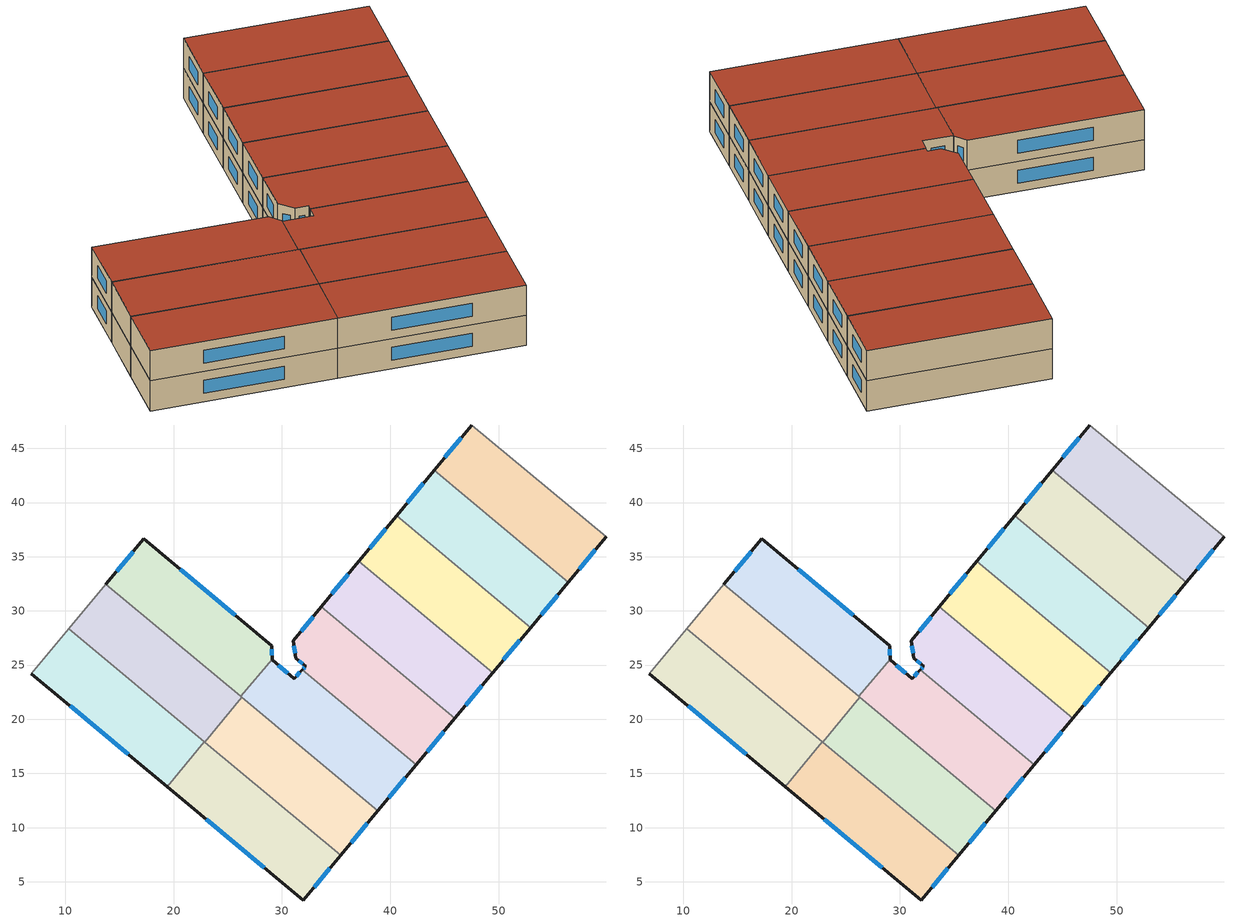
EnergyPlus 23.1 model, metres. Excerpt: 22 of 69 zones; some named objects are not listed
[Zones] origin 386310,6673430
d1ea3e4bb39fceec_F4_dwelling_0
 floor to d1ea3e4bb39fceec_F3_dwelling_0 (EU_floor_Construction): 22.85,17.91 19.41,13.78 6.87,24.21 10.32,28.35 z12
 wall outside (EU_wall_Construction): 6.87,24.21 19.41,13.78 z12:15
 wall to d1ea3e4bb39fceec_F4_dwelling_1 (EU_wall_Construction): 19.41,13.78 22.85,17.91 z12:15
 wall adiabatic (EU_wall_Construction): 10.32,28.35 6.87,24.21 z12:15
 wall to d1ea3e4bb39fceec_F4_dwelling_2 (EU_wall_Construction): 22.85,17.91 10.32,28.35 z12:15
 window (EU_Window_Construction): 10.45,21.23 15.83,16.76 z12.86:14.14
d1ea3e4bb39fceec_F4_dwelling_1
 floor to d1ea3e4bb39fceec_F3_dwelling_1 (EU_floor_Construction): 35.41,7.44 31.97,3.33 19.41,13.78 22.85,17.91 z12
 wall outside (EU_wall_Construction): 19.41,13.78 31.97,3.33 35.41,7.44 z12:15
 wall to d1ea3e4bb39fceec_F4_dwelling_3 (EU_wall_Construction): 35.41,7.44 22.86,17.89 z12:15
 wall to d1ea3e4bb39fceec_F4_dwelling_2 (EU_wall_Construction): 22.86,17.9 22.85,17.91 z12:15
 window (EU_Window_Construction): 23,10.79 28.38,6.31 / 32.95,4.5 34.42,6.27 z12.86:14.14
d1ea3e4bb39fceec_F4_dwelling_10
 floor to d1ea3e4bb39fceec_F3_dwelling_10 (EU_floor_Construction): 59.91,36.84 56.42,32.65 44.05,42.96 47.52,47.15 z12
 wall outside (EU_wall_Construction): 47.52,47.15 44.05,42.96 / 56.42,32.65 59.91,36.84 z12:15
 wall to d1ea3e4bb39fceec_F4_dwelling_9 (EU_wall_Construction): 44.05,42.96 56.42,32.65 z12:15
 wall adiabatic (EU_wall_Construction): 59.91,36.84 47.52,47.15 z12:15
 window (EU_Window_Construction): 46.52,45.95 45.04,44.16 / 57.42,33.85 58.91,35.64 z12.86:14.14
d1ea3e4bb39fceec_F4_dwelling_2
 floor to d1ea3e4bb39fceec_F3_dwelling_2 (EU_floor_Construction): 26.3,22.02 22.86,17.89 10.32,28.35 13.76,32.47 z12
 wall to d1ea3e4bb39fceec_F4_dwelling_3 (EU_wall_Construction): 22.86,17.89 26.3,22.02 z12:15
 wall adiabatic (EU_wall_Construction): 13.76,32.47 10.32,28.35 z12:15
 wall to d1ea3e4bb39fceec_F4_dwelling_4 (EU_wall_Construction): 26.2,22.1 13.76,32.47 z12:15
 wall to d1ea3e4bb39fceec_F4_dwelling_5 (EU_wall_Construction): 26.3,22.02 26.2,22.1 z12:15
d1ea3e4bb39fceec_F4_dwelling_3
 floor to d1ea3e4bb39fceec_F3_dwelling_3 (EU_floor_Construction): 38.84,11.57 35.41,7.44 22.86,17.89 26.3,22.02 z12
 wall outside (EU_wall_Construction): 35.41,7.44 38.84,11.57 z12:15
 wall to d1ea3e4bb39fceec_F4_dwelling_5 (EU_wall_Construction): 38.84,11.57 26.3,22.02 z12:15
 window (EU_Window_Construction): 36.39,8.62 37.86,10.39 z12.86:14.14
d1ea3e4bb39fceec_F4_dwelling_4
 floor to d1ea3e4bb39fceec_F3_dwelling_4 (EU_floor_Construction): 29.03,26.8 29.08,25.55 26.2,22.1 13.76,32.47 17.26,36.67 z12
 wall outside (EU_wall_Construction): 29.08,25.55 29.03,26.8 17.26,36.67 13.76,32.47 z12:15
 wall to d1ea3e4bb39fceec_F4_dwelling_5 (EU_wall_Construction): 26.2,22.1 29.08,25.55 z12:15
 window (EU_Window_Construction): 25.67,29.62 20.62,33.85 / 29.07,25.91 29.05,26.44 / 16.26,35.47 14.76,33.67 z12.86:14.14
d1ea3e4bb39fceec_F4_dwelling_5
 floor to d1ea3e4bb39fceec_F3_dwelling_5 (EU_floor_Construction): 42.37,15.8 38.84,11.57 26.2,22.1 29.08,25.55 29.08,25.49 31.12,23.75 31.87,24.56 z12
 wall outside (EU_wall_Construction): 31.87,24.56 31.12,23.75 29.08,25.49 29.08,25.55 / 38.84,11.57 42.37,15.8 z12:15
 wall to d1ea3e4bb39fceec_F4_dwelling_6 (EU_wall_Construction): 42.37,15.8 31.87,24.56 z12:15
 window (EU_Window_Construction): 31.65,24.33 31.33,23.98 / 39.85,12.78 41.36,14.59 / 30.54,24.24 29.66,24.99 z12.86:14.14
d1ea3e4bb39fceec_F4_dwelling_6
 floor to d1ea3e4bb39fceec_F3_dwelling_6 (EU_floor_Construction): 45.94,20.08 42.37,15.8 31.87,24.56 32.17,24.89 31.27,25.63 31.03,27.24 33.61,30.36 z12
 wall outside (EU_wall_Construction): 33.61,30.36 31.03,27.24 31.27,25.63 32.17,24.89 31.87,24.56 / 42.37,15.8 45.94,20.08 z12:15
 wall to d1ea3e4bb39fceec_F4_dwelling_7 (EU_wall_Construction): 45.94,20.08 33.61,30.36 z12:15
 window (EU_Window_Construction): 32.87,29.47 31.77,28.13 / 43.39,17.02 44.92,18.86 / 32.09,24.8 31.95,24.65 / 31.53,25.42 31.92,25.11 / 31.1,26.78 31.2,26.09 z12.86:14.14
d1ea3e4bb39fceec_F4_dwelling_7
 floor to d1ea3e4bb39fceec_F3_dwelling_7 (EU_floor_Construction): 49.44,24.28 45.94,20.08 33.61,30.36 37.09,34.57 z12
 wall outside (EU_wall_Construction): 37.09,34.57 33.61,30.36 / 45.94,20.08 49.44,24.28 z12:15
 wall to d1ea3e4bb39fceec_F4_dwelling_8 (EU_wall_Construction): 49.44,24.28 37.09,34.57 z12:15
 window (EU_Window_Construction): 36.1,33.36 34.61,31.56 / 46.94,21.28 48.44,23.08 z12.86:14.14
d1ea3e4bb39fceec_F4_dwelling_8
 floor to d1ea3e4bb39fceec_F3_dwelling_8 (EU_floor_Construction): 52.93,28.47 49.44,24.28 37.09,34.57 40.57,38.77 z12
 wall outside (EU_wall_Construction): 40.57,38.77 37.09,34.57 / 49.44,24.28 52.93,28.47 z12:15
 wall to d1ea3e4bb39fceec_F4_dwelling_9 (EU_wall_Construction): 52.93,28.47 40.57,38.77 z12:15
 window (EU_Window_Construction): 39.58,37.57 38.09,35.77 / 50.44,25.47 51.93,27.27 z12.86:14.14
d1ea3e4bb39fceec_F4_dwelling_9
 floor to d1ea3e4bb39fceec_F3_dwelling_9 (EU_floor_Construction): 56.42,32.65 52.93,28.47 40.57,38.77 44.05,42.96 z12
 wall outside (EU_wall_Construction): 44.05,42.96 40.57,38.77 / 52.93,28.47 56.42,32.65 z12:15
 window (EU_Window_Construction): 43.06,41.76 41.57,39.97 / 53.93,29.66 55.42,31.46 z12.86:14.14
d1ea3e4bb39fceec_F5_dwelling_0
 floor to d1ea3e4bb39fceec_F4_dwelling_0 (EU_floor_Construction): 22.85,17.91 19.41,13.78 6.87,24.21 10.32,28.35 z15
 wall outside (EU_wall_Construction): 6.87,24.21 19.41,13.78 z15:18
 wall to d1ea3e4bb39fceec_F5_dwelling_1 (EU_wall_Construction): 19.41,13.78 22.85,17.91 z15:18
 wall adiabatic (EU_wall_Construction): 10.32,28.35 6.87,24.21 z15:18
 wall to d1ea3e4bb39fceec_F5_dwelling_2 (EU_wall_Construction): 22.85,17.91 10.32,28.35 z15:18
 window (EU_Window_Construction): 10.45,21.23 15.83,16.76 z15.86:17.14
 roof outside (EU_roof_Construction): 19.41,13.78 22.85,17.91 10.32,28.35 6.87,24.21 z18
d1ea3e4bb39fceec_F5_dwelling_1
 floor to d1ea3e4bb39fceec_F4_dwelling_1 (EU_floor_Construction): 35.41,7.44 31.97,3.33 19.41,13.78 22.85,17.91 z15
 wall outside (EU_wall_Construction): 19.41,13.78 31.97,3.33 35.41,7.44 z15:18
 wall to d1ea3e4bb39fceec_F5_dwelling_3 (EU_wall_Construction): 35.41,7.44 22.86,17.89 z15:18
 wall to d1ea3e4bb39fceec_F5_dwelling_2 (EU_wall_Construction): 22.86,17.9 22.85,17.91 z15:18
 window (EU_Window_Construction): 23,10.79 28.38,6.31 / 32.95,4.5 34.42,6.27 z15.86:17.14
 roof outside (EU_roof_Construction): 31.97,3.33 35.41,7.44 22.85,17.91 19.41,13.78 z18
d1ea3e4bb39fceec_F5_dwelling_10
 floor to d1ea3e4bb39fceec_F4_dwelling_10 (EU_floor_Construction): 59.91,36.84 56.42,32.65 44.05,42.96 47.52,47.15 z15
 wall outside (EU_wall_Construction): 47.52,47.15 44.05,42.96 / 56.42,32.65 59.91,36.84 z15:18
 wall to d1ea3e4bb39fceec_F5_dwelling_9 (EU_wall_Construction): 44.05,42.96 56.42,32.65 z15:18
 wall adiabatic (EU_wall_Construction): 59.91,36.84 47.52,47.15 z15:18
 window (EU_Window_Construction): 46.52,45.95 45.04,44.16 / 57.42,33.85 58.91,35.64 z15.86:17.14
 roof outside (EU_roof_Construction): 56.42,32.65 59.91,36.84 47.52,47.15 44.05,42.96 z18
d1ea3e4bb39fceec_F5_dwelling_2
 floor to d1ea3e4bb39fceec_F4_dwelling_2 (EU_floor_Construction): 26.3,22.02 22.86,17.89 10.32,28.35 13.76,32.47 z15
 wall to d1ea3e4bb39fceec_F5_dwelling_3 (EU_wall_Construction): 22.86,17.89 26.3,22.02 z15:18
 wall adiabatic (EU_wall_Construction): 13.76,32.47 10.32,28.35 z15:18
 wall to d1ea3e4bb39fceec_F5_dwelling_4 (EU_wall_Construction): 26.2,22.1 13.76,32.47 z15:18
 wall to d1ea3e4bb39fceec_F5_dwelling_5 (EU_wall_Construction): 26.3,22.02 26.2,22.1 z15:18
 roof outside (EU_roof_Construction): 22.86,17.89 26.3,22.02 13.76,32.47 10.32,28.35 z18
d1ea3e4bb39fceec_F5_dwelling_3
 floor to d1ea3e4bb39fceec_F4_dwelling_3 (EU_floor_Construction): 38.84,11.57 35.41,7.44 22.86,17.89 26.3,22.02 z15
 wall outside (EU_wall_Construction): 35.41,7.44 38.84,11.57 z15:18
 wall to d1ea3e4bb39fceec_F5_dwelling_5 (EU_wall_Construction): 38.84,11.57 26.3,22.02 z15:18
 window (EU_Window_Construction): 36.39,8.62 37.86,10.39 z15.86:17.14
 roof outside (EU_roof_Construction): 35.41,7.44 38.84,11.57 26.3,22.02 22.86,17.89 z18
d1ea3e4bb39fceec_F5_dwelling_4
 floor to d1ea3e4bb39fceec_F4_dwelling_4 (EU_floor_Construction): 29.03,26.8 29.08,25.55 26.2,22.1 13.76,32.47 17.26,36.67 z15
 wall outside (EU_wall_Construction): 29.08,25.55 29.03,26.8 17.26,36.67 13.76,32.47 z15:18
 wall to d1ea3e4bb39fceec_F5_dwelling_5 (EU_wall_Construction): 26.2,22.1 29.08,25.55 z15:18
 window (EU_Window_Construction): 25.67,29.62 20.62,33.85 / 29.07,25.91 29.05,26.44 / 16.26,35.47 14.76,33.67 z15.86:17.14
 roof outside (EU_roof_Construction): 26.2,22.1 29.08,25.55 29.03,26.8 17.26,36.67 13.76,32.47 z18
d1ea3e4bb39fceec_F5_dwelling_5
 floor to d1ea3e4bb39fceec_F4_dwelling_5 (EU_floor_Construction): 42.37,15.8 38.84,11.57 26.2,22.1 29.08,25.55 29.08,25.49 31.12,23.75 31.87,24.56 z15
 wall outside (EU_wall_Construction): 31.87,24.56 31.12,23.75 29.08,25.49 29.08,25.55 / 38.84,11.57 42.37,15.8 z15:18
 wall to d1ea3e4bb39fceec_F5_dwelling_6 (EU_wall_Construction): 42.37,15.8 31.87,24.56 z15:18
 window (EU_Window_Construction): 31.65,24.33 31.33,23.98 / 39.85,12.78 41.36,14.59 / 30.54,24.24 29.66,24.99 z15.86:17.14
 roof outside (EU_roof_Construction): 38.84,11.57 42.37,15.8 31.87,24.56 31.12,23.75 29.08,25.49 29.08,25.55 26.2,22.1 z18
d1ea3e4bb39fceec_F5_dwelling_6
 floor to d1ea3e4bb39fceec_F4_dwelling_6 (EU_floor_Construction): 45.94,20.08 42.37,15.8 31.87,24.56 32.17,24.89 31.27,25.63 31.03,27.24 33.61,30.36 z15
 wall outside (EU_wall_Construction): 33.61,30.36 31.03,27.24 31.27,25.63 32.17,24.89 31.87,24.56 / 42.37,15.8 45.94,20.08 z15:18
 wall to d1ea3e4bb39fceec_F5_dwelling_7 (EU_wall_Construction): 45.94,20.08 33.61,30.36 z15:18
 window (EU_Window_Construction): 32.87,29.47 31.77,28.13 / 43.39,17.02 44.92,18.86 / 32.09,24.8 31.95,24.65 / 31.53,25.42 31.92,25.11 / 31.1,26.78 31.2,26.09 z15.86:17.14
 roof outside (EU_roof_Construction): 42.37,15.8 45.94,20.08 33.61,30.36 31.03,27.24 31.27,25.63 32.17,24.89 31.87,24.56 z18
d1ea3e4bb39fceec_F5_dwelling_7
 floor to d1ea3e4bb39fceec_F4_dwelling_7 (EU_floor_Construction): 49.44,24.28 45.94,20.08 33.61,30.36 37.09,34.57 z15
 wall outside (EU_wall_Construction): 37.09,34.57 33.61,30.36 / 45.94,20.08 49.44,24.28 z15:18
 wall to d1ea3e4bb39fceec_F5_dwelling_8 (EU_wall_Construction): 49.44,24.28 37.09,34.57 z15:18
 window (EU_Window_Construction): 36.1,33.36 34.61,31.56 / 46.94,21.28 48.44,23.08 z15.86:17.14
 roof outside (EU_roof_Construction): 45.94,20.08 49.44,24.28 37.09,34.57 33.61,30.36 z18
d1ea3e4bb39fceec_F5_dwelling_8
 floor to d1ea3e4bb39fceec_F4_dwelling_8 (EU_floor_Construction): 52.93,28.47 49.44,24.28 37.09,34.57 40.57,38.77 z15
 wall outside (EU_wall_Construction): 40.57,38.77 37.09,34.57 / 49.44,24.28 52.93,28.47 z15:18
 wall to d1ea3e4bb39fceec_F5_dwelling_9 (EU_wall_Construction): 52.93,28.47 40.57,38.77 z15:18
 window (EU_Window_Construction): 39.58,37.57 38.09,35.77 / 50.44,25.47 51.93,27.27 z15.86:17.14
 roof outside (EU_roof_Construction): 49.44,24.28 52.93,28.47 40.57,38.77 37.09,34.57 z18
d1ea3e4bb39fceec_F5_dwelling_9
 floor to d1ea3e4bb39fceec_F4_dwelling_9 (EU_floor_Construction): 56.42,32.65 52.93,28.47 40.57,38.77 44.05,42.96 z15
 wall outside (EU_wall_Construction): 44.05,42.96 40.57,38.77 / 52.93,28.47 56.42,32.65 z15:18
 window (EU_Window_Construction): 43.06,41.76 41.57,39.97 / 53.93,29.66 55.42,31.46 z15.86:17.14
 roof outside (EU_roof_Construction): 52.93,28.47 56.42,32.65 44.05,42.96 40.57,38.77 z18
[Building]
EU S2 Campaign: North Axis=0; Terrain=City; Solar Distribution=FullExterior
[Site:Location]
Helsinki-Vantaa.AP: Latitude=60.317; Longitude=24.963; Time Zone=2; Elevation=54.6
[SizingPeriod:WeatherFileDays]
AnnualSizingPeriod: Begin Month=1; Begin Day of Month=1; End Month=12; End Day of Month=31; Day of Week for Start Day=Monday; Use Weather File Daylight Saving Period=No; Use Weather File Rain and Snow Indicators=No
[MATERIAL]
EU_InternalMass_Material: Roughness=MediumRough; Thickness=0.1; Conductivity=1; Density=1800; Specific Heat=900; Thermal Absorptance=0.9; Solar Absorptance=0.7; Visible Absorptance=0.7
[MATERIAL:NOMASS] Roughness=MediumRough; Thermal Absorptance=0.9; Solar Absorptance=0.7; Visible Absorptance=0.7
Name | Thermal Resistance
EU_wall_NoMass | 1.10183
EU_roof_NoMass; EU_floor_NoMass | 1.70606
[WINDOWMATERIAL:SIMPLEGLAZINGSYSTEM]
EU_Window_SimpleGlazing: UFactor=3.11035; Solar Heat Gain Coefficient=0.8; Visible Transmittance=0.8
[CONSTRUCTION]
EU_wall_Construction: EU_wall_NoMass
EU_roof_Construction: EU_roof_NoMass
EU_floor_Construction: EU_floor_NoMass
EU_Window_Construction: EU_Window_SimpleGlazing
EU_InternalMass_Construction: EU_InternalMass_Material
[ZONE] Type=1; Multiplier=1; Ceiling Height=autocalculate; Floor Area=autocalculate; Part of Total Floor Area=Yes
Name | Volume
d1ea3e4bb39fceec_F4_dwelling_0; d1ea3e4bb39fceec_F5_dwelling_0 | 263.113
d1ea3e4bb39fceec_F4_dwelling_1; d1ea3e4bb39fceec_F5_dwelling_1 | 263.151
d1ea3e4bb39fceec_F4_dwelling_10; d1ea3e4bb39fceec_F5_dwelling_10 | 263.103
d1ea3e4bb39fceec_F4_dwelling_2; d1ea3e4bb39fceec_F5_dwelling_2; d1ea3e4bb39fceec_F4_dwelling_9; d1ea3e4bb39fceec_F5_dwelling_9 | 263.123
d1ea3e4bb39fceec_F4_dwelling_3; d1ea3e4bb39fceec_F5_dwelling_3 | 263.076
d1ea3e4bb39fceec_F4_dwelling_4; d1ea3e4bb39fceec_F5_dwelling_4 | 263.07
d1ea3e4bb39fceec_F4_dwelling_5; d1ea3e4bb39fceec_F5_dwelling_5 | 263.084
d1ea3e4bb39fceec_F4_dwelling_6; d1ea3e4bb39fceec_F5_dwelling_6 | 263.124
d1ea3e4bb39fceec_F4_dwelling_7; d1ea3e4bb39fceec_F5_dwelling_7 | 263.122
d1ea3e4bb39fceec_F4_dwelling_8; d1ea3e4bb39fceec_F5_dwelling_8 | 263.071
[INTERNALMASS] Construction=EU_InternalMass_Construction
Name | Zone or ZoneList | Surface Area
d1ea3e4bb39fceec_F4_dwelling_0_EU_InternalMass | d1ea3e4bb39fceec_F4_dwelling_0 | 87.7037
d1ea3e4bb39fceec_F4_dwelling_1_EU_InternalMass | d1ea3e4bb39fceec_F4_dwelling_1 | 87.7161
d1ea3e4bb39fceec_F4_dwelling_2_EU_InternalMass | d1ea3e4bb39fceec_F4_dwelling_2 | 87.7082
d1ea3e4bb39fceec_F4_dwelling_3_EU_InternalMass | d1ea3e4bb39fceec_F4_dwelling_3 | 87.691
d1ea3e4bb39fceec_F4_dwelling_4_EU_InternalMass | d1ea3e4bb39fceec_F4_dwelling_4 | 87.6905
d1ea3e4bb39fceec_F4_dwelling_5_EU_InternalMass | d1ea3e4bb39fceec_F4_dwelling_5 | 87.6924
d1ea3e4bb39fceec_F4_dwelling_6_EU_InternalMass | d1ea3e4bb39fceec_F4_dwelling_6 | 87.7076
d1ea3e4bb39fceec_F4_dwelling_7_EU_InternalMass | d1ea3e4bb39fceec_F4_dwelling_7 | 87.7075
d1ea3e4bb39fceec_F4_dwelling_8_EU_InternalMass | d1ea3e4bb39fceec_F4_dwelling_8 | 87.6901
d1ea3e4bb39fceec_F4_dwelling_9_EU_InternalMass | d1ea3e4bb39fceec_F4_dwelling_9 | 87.7075
d1ea3e4bb39fceec_F4_dwelling_10_EU_InternalMass | d1ea3e4bb39fceec_F4_dwelling_10 | 87.7006
d1ea3e4bb39fceec_F5_dwelling_0_EU_InternalMass | d1ea3e4bb39fceec_F5_dwelling_0 | 87.7037
d1ea3e4bb39fceec_F5_dwelling_1_EU_InternalMass | d1ea3e4bb39fceec_F5_dwelling_1 | 87.7161
d1ea3e4bb39fceec_F5_dwelling_2_EU_InternalMass | d1ea3e4bb39fceec_F5_dwelling_2 | 87.7082
d1ea3e4bb39fceec_F5_dwelling_3_EU_InternalMass | d1ea3e4bb39fceec_F5_dwelling_3 | 87.691
d1ea3e4bb39fceec_F5_dwelling_4_EU_InternalMass | d1ea3e4bb39fceec_F5_dwelling_4 | 87.6905
d1ea3e4bb39fceec_F5_dwelling_5_EU_InternalMass | d1ea3e4bb39fceec_F5_dwelling_5 | 87.6924
d1ea3e4bb39fceec_F5_dwelling_6_EU_InternalMass | d1ea3e4bb39fceec_F5_dwelling_6 | 87.7076
d1ea3e4bb39fceec_F5_dwelling_7_EU_InternalMass | d1ea3e4bb39fceec_F5_dwelling_7 | 87.7075
d1ea3e4bb39fceec_F5_dwelling_8_EU_InternalMass | d1ea3e4bb39fceec_F5_dwelling_8 | 87.6901
d1ea3e4bb39fceec_F5_dwelling_9_EU_InternalMass | d1ea3e4bb39fceec_F5_dwelling_9 | 87.7075
d1ea3e4bb39fceec_F5_dwelling_10_EU_InternalMass | d1ea3e4bb39fceec_F5_dwelling_10 | 87.7006
[OTHEREQUIPMENT] Fuel Type=Electricity; Design Level Calculation Method=Watts/Area; Power per Zone Floor Area=1; Fraction Latent=0; Fraction Radiant=0; Fraction Lost=0; Carbon Dioxide Generation Rate=0; EndUse Subcategory=EU_Step8_InternalGains
Name | Zone or ZoneList or Space or SpaceList | Schedule
EU_Step8_InternalGain_d1ea3e4bb39fceec_F4_dwelling_0_f000 | d1ea3e4bb39fceec_F4_dwelling_0 | EU_Step8_GainSchedule_d1ea3e4bb39fceec_F4_dwelling_0_f000
EU_Step8_InternalGain_d1ea3e4bb39fceec_F4_dwelling_1_f000 | d1ea3e4bb39fceec_F4_dwelling_1 | EU_Step8_GainSchedule_d1ea3e4bb39fceec_F4_dwelling_1_f000
EU_Step8_InternalGain_d1ea3e4bb39fceec_F4_dwelling_2_f000 | d1ea3e4bb39fceec_F4_dwelling_2 | EU_Step8_GainSchedule_d1ea3e4bb39fceec_F4_dwelling_2_f000
EU_Step8_InternalGain_d1ea3e4bb39fceec_F4_dwelling_3_f000 | d1ea3e4bb39fceec_F4_dwelling_3 | EU_Step8_GainSchedule_d1ea3e4bb39fceec_F4_dwelling_3_f000
EU_Step8_InternalGain_d1ea3e4bb39fceec_F4_dwelling_4_f000 | d1ea3e4bb39fceec_F4_dwelling_4 | EU_Step8_GainSchedule_d1ea3e4bb39fceec_F4_dwelling_4_f000
EU_Step8_InternalGain_d1ea3e4bb39fceec_F4_dwelling_5_f000 | d1ea3e4bb39fceec_F4_dwelling_5 | EU_Step8_GainSchedule_d1ea3e4bb39fceec_F4_dwelling_5_f000
EU_Step8_InternalGain_d1ea3e4bb39fceec_F4_dwelling_6_f000 | d1ea3e4bb39fceec_F4_dwelling_6 | EU_Step8_GainSchedule_d1ea3e4bb39fceec_F4_dwelling_6_f000
EU_Step8_InternalGain_d1ea3e4bb39fceec_F4_dwelling_7_f000 | d1ea3e4bb39fceec_F4_dwelling_7 | EU_Step8_GainSchedule_d1ea3e4bb39fceec_F4_dwelling_7_f000
EU_Step8_InternalGain_d1ea3e4bb39fceec_F4_dwelling_8_f000 | d1ea3e4bb39fceec_F4_dwelling_8 | EU_Step8_GainSchedule_d1ea3e4bb39fceec_F4_dwelling_8_f000
EU_Step8_InternalGain_d1ea3e4bb39fceec_F4_dwelling_9_f000 | d1ea3e4bb39fceec_F4_dwelling_9 | EU_Step8_GainSchedule_d1ea3e4bb39fceec_F4_dwelling_9_f000
EU_Step8_InternalGain_d1ea3e4bb39fceec_F4_dwelling_10_f000 | d1ea3e4bb39fceec_F4_dwelling_10 | EU_Step8_GainSchedule_d1ea3e4bb39fceec_F4_dwelling_10_f000
EU_Step8_InternalGain_d1ea3e4bb39fceec_F5_dwelling_0_f000 | d1ea3e4bb39fceec_F5_dwelling_0 | EU_Step8_GainSchedule_d1ea3e4bb39fceec_F5_dwelling_0_f000
EU_Step8_InternalGain_d1ea3e4bb39fceec_F5_dwelling_1_f000 | d1ea3e4bb39fceec_F5_dwelling_1 | EU_Step8_GainSchedule_d1ea3e4bb39fceec_F5_dwelling_1_f000
EU_Step8_InternalGain_d1ea3e4bb39fceec_F5_dwelling_2_f000 | d1ea3e4bb39fceec_F5_dwelling_2 | EU_Step8_GainSchedule_d1ea3e4bb39fceec_F5_dwelling_2_f000
EU_Step8_InternalGain_d1ea3e4bb39fceec_F5_dwelling_3_f000 | d1ea3e4bb39fceec_F5_dwelling_3 | EU_Step8_GainSchedule_d1ea3e4bb39fceec_F5_dwelling_3_f000
EU_Step8_InternalGain_d1ea3e4bb39fceec_F5_dwelling_4_f000 | d1ea3e4bb39fceec_F5_dwelling_4 | EU_Step8_GainSchedule_d1ea3e4bb39fceec_F5_dwelling_4_f000
EU_Step8_InternalGain_d1ea3e4bb39fceec_F5_dwelling_5_f000 | d1ea3e4bb39fceec_F5_dwelling_5 | EU_Step8_GainSchedule_d1ea3e4bb39fceec_F5_dwelling_5_f000
EU_Step8_InternalGain_d1ea3e4bb39fceec_F5_dwelling_6_f000 | d1ea3e4bb39fceec_F5_dwelling_6 | EU_Step8_GainSchedule_d1ea3e4bb39fceec_F5_dwelling_6_f000
EU_Step8_InternalGain_d1ea3e4bb39fceec_F5_dwelling_7_f000 | d1ea3e4bb39fceec_F5_dwelling_7 | EU_Step8_GainSchedule_d1ea3e4bb39fceec_F5_dwelling_7_f000
EU_Step8_InternalGain_d1ea3e4bb39fceec_F5_dwelling_8_f000 | d1ea3e4bb39fceec_F5_dwelling_8 | EU_Step8_GainSchedule_d1ea3e4bb39fceec_F5_dwelling_8_f000
EU_Step8_InternalGain_d1ea3e4bb39fceec_F5_dwelling_9_f000 | d1ea3e4bb39fceec_F5_dwelling_9 | EU_Step8_GainSchedule_d1ea3e4bb39fceec_F5_dwelling_9_f000
EU_Step8_InternalGain_d1ea3e4bb39fceec_F5_dwelling_10_f000 | d1ea3e4bb39fceec_F5_dwelling_10 | EU_Step8_GainSchedule_d1ea3e4bb39fceec_F5_dwelling_10_f000
[ZONEVENTILATION:DESIGNFLOWRATE] Schedule=EU_AlwaysOn; Design Flow Rate Calculation Method=AirChanges/Hour; Air Changes per Hour=0.756316; Ventilation Type=Natural; Fan Pressure Rise=0; Fan Total Efficiency=1; Constant Term Coefficient=1; Temperature Term Coefficient=0; Velocity Term Coefficient=0; Velocity Squared Term Coefficient=0; Minimum Indoor Temperature=-100; Maximum Indoor Temperature=100; Delta Temperature=-100; Minimum Outdoor Temperature=-100; Maximum Outdoor Temperature=100; Maximum Wind Speed=40
Name | Zone or ZoneList or Space or SpaceList
EU_ConstantAir_d1ea3e4bb39fceec_F4_dwelling_0 | d1ea3e4bb39fceec_F4_dwelling_0
EU_ConstantAir_d1ea3e4bb39fceec_F4_dwelling_1 | d1ea3e4bb39fceec_F4_dwelling_1
EU_ConstantAir_d1ea3e4bb39fceec_F4_dwelling_2 | d1ea3e4bb39fceec_F4_dwelling_2
EU_ConstantAir_d1ea3e4bb39fceec_F4_dwelling_3 | d1ea3e4bb39fceec_F4_dwelling_3
EU_ConstantAir_d1ea3e4bb39fceec_F4_dwelling_4 | d1ea3e4bb39fceec_F4_dwelling_4
EU_ConstantAir_d1ea3e4bb39fceec_F4_dwelling_5 | d1ea3e4bb39fceec_F4_dwelling_5
EU_ConstantAir_d1ea3e4bb39fceec_F4_dwelling_6 | d1ea3e4bb39fceec_F4_dwelling_6
EU_ConstantAir_d1ea3e4bb39fceec_F4_dwelling_7 | d1ea3e4bb39fceec_F4_dwelling_7
EU_ConstantAir_d1ea3e4bb39fceec_F4_dwelling_8 | d1ea3e4bb39fceec_F4_dwelling_8
EU_ConstantAir_d1ea3e4bb39fceec_F4_dwelling_9 | d1ea3e4bb39fceec_F4_dwelling_9
EU_ConstantAir_d1ea3e4bb39fceec_F4_dwelling_10 | d1ea3e4bb39fceec_F4_dwelling_10
EU_ConstantAir_d1ea3e4bb39fceec_F5_dwelling_0 | d1ea3e4bb39fceec_F5_dwelling_0
EU_ConstantAir_d1ea3e4bb39fceec_F5_dwelling_1 | d1ea3e4bb39fceec_F5_dwelling_1
EU_ConstantAir_d1ea3e4bb39fceec_F5_dwelling_2 | d1ea3e4bb39fceec_F5_dwelling_2
EU_ConstantAir_d1ea3e4bb39fceec_F5_dwelling_3 | d1ea3e4bb39fceec_F5_dwelling_3
EU_ConstantAir_d1ea3e4bb39fceec_F5_dwelling_4 | d1ea3e4bb39fceec_F5_dwelling_4
EU_ConstantAir_d1ea3e4bb39fceec_F5_dwelling_5 | d1ea3e4bb39fceec_F5_dwelling_5
EU_ConstantAir_d1ea3e4bb39fceec_F5_dwelling_6 | d1ea3e4bb39fceec_F5_dwelling_6
EU_ConstantAir_d1ea3e4bb39fceec_F5_dwelling_7 | d1ea3e4bb39fceec_F5_dwelling_7
EU_ConstantAir_d1ea3e4bb39fceec_F5_dwelling_8 | d1ea3e4bb39fceec_F5_dwelling_8
EU_ConstantAir_d1ea3e4bb39fceec_F5_dwelling_9 | d1ea3e4bb39fceec_F5_dwelling_9
EU_ConstantAir_d1ea3e4bb39fceec_F5_dwelling_10 | d1ea3e4bb39fceec_F5_dwelling_10
[HVACTEMPLATE:ZONE:IDEALLOADSAIRSYSTEM] System Availability Schedule=EU_AlwaysOn; Maximum Heating Supply Air Temperature=50; Minimum Cooling Supply Air Temperature=13; Maximum Heating Supply Air Humidity Ratio=0.0156; Minimum Cooling Supply Air Humidity Ratio=0.0077; Heating Limit=NoLimit; Cooling Limit=NoLimit; Heating Availability Schedule=EU_AlwaysOn; Cooling Availability Schedule=EU_CoolingOff; Dehumidification Control Type=ConstantSensibleHeatRatio; Cooling Sensible Heat Ratio=0.7; Dehumidification Setpoint=60; Humidification Control Type=None; Humidification Setpoint=30; Outdoor Air Method=None; Outdoor Air Flow Rate per Person=0.00944; Outdoor Air Flow Rate per Zone Floor Area=0; Outdoor Air Flow Rate per Zone=0; Demand Controlled Ventilation Type=None; Outdoor Air Economizer Type=NoEconomizer; Heat Recovery Type=None; Sensible Heat Recovery Effectiveness=0.7; Latent Heat Recovery Effectiveness=0.65
Name | Template Thermostat
d1ea3e4bb39fceec_F4_dwelling_0 | EU_HeatOnly_d1ea3e4bb39fceec_F4_dwelling_0
d1ea3e4bb39fceec_F4_dwelling_1 | EU_HeatOnly_d1ea3e4bb39fceec_F4_dwelling_1
d1ea3e4bb39fceec_F4_dwelling_2 | EU_HeatOnly_d1ea3e4bb39fceec_F4_dwelling_2
d1ea3e4bb39fceec_F4_dwelling_3 | EU_HeatOnly_d1ea3e4bb39fceec_F4_dwelling_3
d1ea3e4bb39fceec_F4_dwelling_4 | EU_HeatOnly_d1ea3e4bb39fceec_F4_dwelling_4
d1ea3e4bb39fceec_F4_dwelling_5 | EU_HeatOnly_d1ea3e4bb39fceec_F4_dwelling_5
d1ea3e4bb39fceec_F4_dwelling_6 | EU_HeatOnly_d1ea3e4bb39fceec_F4_dwelling_6
d1ea3e4bb39fceec_F4_dwelling_7 | EU_HeatOnly_d1ea3e4bb39fceec_F4_dwelling_7
d1ea3e4bb39fceec_F4_dwelling_8 | EU_HeatOnly_d1ea3e4bb39fceec_F4_dwelling_8
d1ea3e4bb39fceec_F4_dwelling_9 | EU_HeatOnly_d1ea3e4bb39fceec_F4_dwelling_9
d1ea3e4bb39fceec_F4_dwelling_10 | EU_HeatOnly_d1ea3e4bb39fceec_F4_dwelling_10
d1ea3e4bb39fceec_F5_dwelling_0 | EU_HeatOnly_d1ea3e4bb39fceec_F5_dwelling_0
d1ea3e4bb39fceec_F5_dwelling_1 | EU_HeatOnly_d1ea3e4bb39fceec_F5_dwelling_1
d1ea3e4bb39fceec_F5_dwelling_2 | EU_HeatOnly_d1ea3e4bb39fceec_F5_dwelling_2
d1ea3e4bb39fceec_F5_dwelling_3 | EU_HeatOnly_d1ea3e4bb39fceec_F5_dwelling_3
d1ea3e4bb39fceec_F5_dwelling_4 | EU_HeatOnly_d1ea3e4bb39fceec_F5_dwelling_4
d1ea3e4bb39fceec_F5_dwelling_5 | EU_HeatOnly_d1ea3e4bb39fceec_F5_dwelling_5
d1ea3e4bb39fceec_F5_dwelling_6 | EU_HeatOnly_d1ea3e4bb39fceec_F5_dwelling_6
d1ea3e4bb39fceec_F5_dwelling_7 | EU_HeatOnly_d1ea3e4bb39fceec_F5_dwelling_7
d1ea3e4bb39fceec_F5_dwelling_8 | EU_HeatOnly_d1ea3e4bb39fceec_F5_dwelling_8
d1ea3e4bb39fceec_F5_dwelling_9 | EU_HeatOnly_d1ea3e4bb39fceec_F5_dwelling_9
d1ea3e4bb39fceec_F5_dwelling_10 | EU_HeatOnly_d1ea3e4bb39fceec_F5_dwelling_10
[SIZING:ZONE] Zone Cooling Design Supply Air Temperature Input Method=SupplyAirTemperature; Zone Cooling Design Supply Air Temperature=13; Zone Heating Design Supply Air Temperature Input Method=SupplyAirTemperature; Zone Heating Design Supply Air Temperature=50; Zone Cooling Design Supply Air Humidity Ratio=0.008; Zone Heating Design Supply Air Humidity Ratio=0.008; Cooling Design Air Flow Method=DesignDay; Cooling Design Air Flow Rate=0; Cooling Minimum Air Flow per Zone Floor Area=0.000762; Cooling Minimum Air Flow=0; Cooling Minimum Air Flow Fraction=0.2; Heating Design Air Flow Method=DesignDay; Heating Design Air Flow Rate=0; Heating Maximum Air Flow per Zone Floor Area=0.002032; Heating Maximum Air Flow=0.141576; Heating Maximum Air Flow Fraction=0.3; Account for Dedicated Outdoor Air System=No; Dedicated Outdoor Air System Control Strategy=NeutralSupplyAir; Dedicated Outdoor Air Low Setpoint Temperature for Design=autosize; Dedicated Outdoor Air High Setpoint Temperature for Design=autosize; Zone Load Sizing Method=Sensible Load Only No Latent Load; Zone Latent Cooling Design Supply Air Humidity Ratio Input Method=HumidityRatioDifference; Zone Cooling Design Supply Air Humidity Ratio Difference=0.005; Zone Latent Heating Design Supply Air Humidity Ratio Input Method=HumidityRatioDifference; Zone Humidification Design Supply Air Humidity Ratio Difference=0.005
d1ea3e4bb39fceec_F4_dwelling_0; d1ea3e4bb39fceec_F4_dwelling_1; d1ea3e4bb39fceec_F4_dwelling_2; d1ea3e4bb39fceec_F4_dwelling_3; d1ea3e4bb39fceec_F4_dwelling_4; d1ea3e4bb39fceec_F4_dwelling_5; d1ea3e4bb39fceec_F4_dwelling_6; d1ea3e4bb39fceec_F4_dwelling_7; d1ea3e4bb39fceec_F4_dwelling_8; d1ea3e4bb39fceec_F4_dwelling_9; d1ea3e4bb39fceec_F4_dwelling_10; d1ea3e4bb39fceec_F5_dwelling_0; d1ea3e4bb39fceec_F5_dwelling_1; d1ea3e4bb39fceec_F5_dwelling_2; d1ea3e4bb39fceec_F5_dwelling_3; d1ea3e4bb39fceec_F5_dwelling_4; d1ea3e4bb39fceec_F5_dwelling_5; d1ea3e4bb39fceec_F5_dwelling_6; d1ea3e4bb39fceec_F5_dwelling_7; d1ea3e4bb39fceec_F5_dwelling_8; d1ea3e4bb39fceec_F5_dwelling_9; d1ea3e4bb39fceec_F5_dwelling_10
[SCHEDULE:CONSTANT]
Name | Hourly Value
EU_AlwaysOn | 1
EU_CoolingOff | 0
[SCHEDULE:FILE] Column Number=1; Rows to Skip at Top=0; Number of Hours of Data=8760; Column Separator=Comma; Interpolate to Timestep=No; Minutes per Item=60; Adjust Schedule for Daylight Savings=Yes
Name | File
EU_Step8_GainSchedule_d1ea3e4bb39fceec_F4_dwelling_0_f000 | ../../schedules/d1ea3e4bb39fceec/d1ea3e4bb39fceec_F4_dwelling_0_f000_gain.csv
EU_Step8_GainSchedule_d1ea3e4bb39fceec_F4_dwelling_1_f000 | ../../schedules/d1ea3e4bb39fceec/d1ea3e4bb39fceec_F4_dwelling_1_f000_gain.csv
EU_Step8_GainSchedule_d1ea3e4bb39fceec_F4_dwelling_2_f000 | ../../schedules/d1ea3e4bb39fceec/d1ea3e4bb39fceec_F4_dwelling_2_f000_gain.csv
EU_Step8_GainSchedule_d1ea3e4bb39fceec_F4_dwelling_3_f000 | ../../schedules/d1ea3e4bb39fceec/d1ea3e4bb39fceec_F4_dwelling_3_f000_gain.csv
EU_Step8_GainSchedule_d1ea3e4bb39fceec_F4_dwelling_4_f000 | ../../schedules/d1ea3e4bb39fceec/d1ea3e4bb39fceec_F4_dwelling_4_f000_gain.csv
EU_Step8_GainSchedule_d1ea3e4bb39fceec_F4_dwelling_5_f000 | ../../schedules/d1ea3e4bb39fceec/d1ea3e4bb39fceec_F4_dwelling_5_f000_gain.csv
EU_Step8_GainSchedule_d1ea3e4bb39fceec_F4_dwelling_6_f000 | ../../schedules/d1ea3e4bb39fceec/d1ea3e4bb39fceec_F4_dwelling_6_f000_gain.csv
EU_Step8_GainSchedule_d1ea3e4bb39fceec_F4_dwelling_7_f000 | ../../schedules/d1ea3e4bb39fceec/d1ea3e4bb39fceec_F4_dwelling_7_f000_gain.csv
EU_Step8_GainSchedule_d1ea3e4bb39fceec_F4_dwelling_8_f000 | ../../schedules/d1ea3e4bb39fceec/d1ea3e4bb39fceec_F4_dwelling_8_f000_gain.csv
EU_Step8_GainSchedule_d1ea3e4bb39fceec_F4_dwelling_9_f000 | ../../schedules/d1ea3e4bb39fceec/d1ea3e4bb39fceec_F4_dwelling_9_f000_gain.csv
EU_Step8_GainSchedule_d1ea3e4bb39fceec_F4_dwelling_10_f000 | ../../schedules/d1ea3e4bb39fceec/d1ea3e4bb39fceec_F4_dwelling_10_f000_gain.csv
EU_Step8_GainSchedule_d1ea3e4bb39fceec_F5_dwelling_0_f000 | ../../schedules/d1ea3e4bb39fceec/d1ea3e4bb39fceec_F5_dwelling_0_f000_gain.csv
EU_Step8_GainSchedule_d1ea3e4bb39fceec_F5_dwelling_1_f000 | ../../schedules/d1ea3e4bb39fceec/d1ea3e4bb39fceec_F5_dwelling_1_f000_gain.csv
EU_Step8_GainSchedule_d1ea3e4bb39fceec_F5_dwelling_2_f000 | ../../schedules/d1ea3e4bb39fceec/d1ea3e4bb39fceec_F5_dwelling_2_f000_gain.csv
EU_Step8_GainSchedule_d1ea3e4bb39fceec_F5_dwelling_3_f000 | ../../schedules/d1ea3e4bb39fceec/d1ea3e4bb39fceec_F5_dwelling_3_f000_gain.csv
EU_Step8_GainSchedule_d1ea3e4bb39fceec_F5_dwelling_4_f000 | ../../schedules/d1ea3e4bb39fceec/d1ea3e4bb39fceec_F5_dwelling_4_f000_gain.csv
EU_Step8_GainSchedule_d1ea3e4bb39fceec_F5_dwelling_5_f000 | ../../schedules/d1ea3e4bb39fceec/d1ea3e4bb39fceec_F5_dwelling_5_f000_gain.csv
EU_Step8_GainSchedule_d1ea3e4bb39fceec_F5_dwelling_6_f000 | ../../schedules/d1ea3e4bb39fceec/d1ea3e4bb39fceec_F5_dwelling_6_f000_gain.csv
EU_Step8_GainSchedule_d1ea3e4bb39fceec_F5_dwelling_7_f000 | ../../schedules/d1ea3e4bb39fceec/d1ea3e4bb39fceec_F5_dwelling_7_f000_gain.csv
EU_Step8_GainSchedule_d1ea3e4bb39fceec_F5_dwelling_8_f000 | ../../schedules/d1ea3e4bb39fceec/d1ea3e4bb39fceec_F5_dwelling_8_f000_gain.csv
EU_Step8_GainSchedule_d1ea3e4bb39fceec_F5_dwelling_9_f000 | ../../schedules/d1ea3e4bb39fceec/d1ea3e4bb39fceec_F5_dwelling_9_f000_gain.csv
EU_Step8_GainSchedule_d1ea3e4bb39fceec_F5_dwelling_10_f000 | ../../schedules/d1ea3e4bb39fceec/d1ea3e4bb39fceec_F5_dwelling_10_f000_gain.csv
